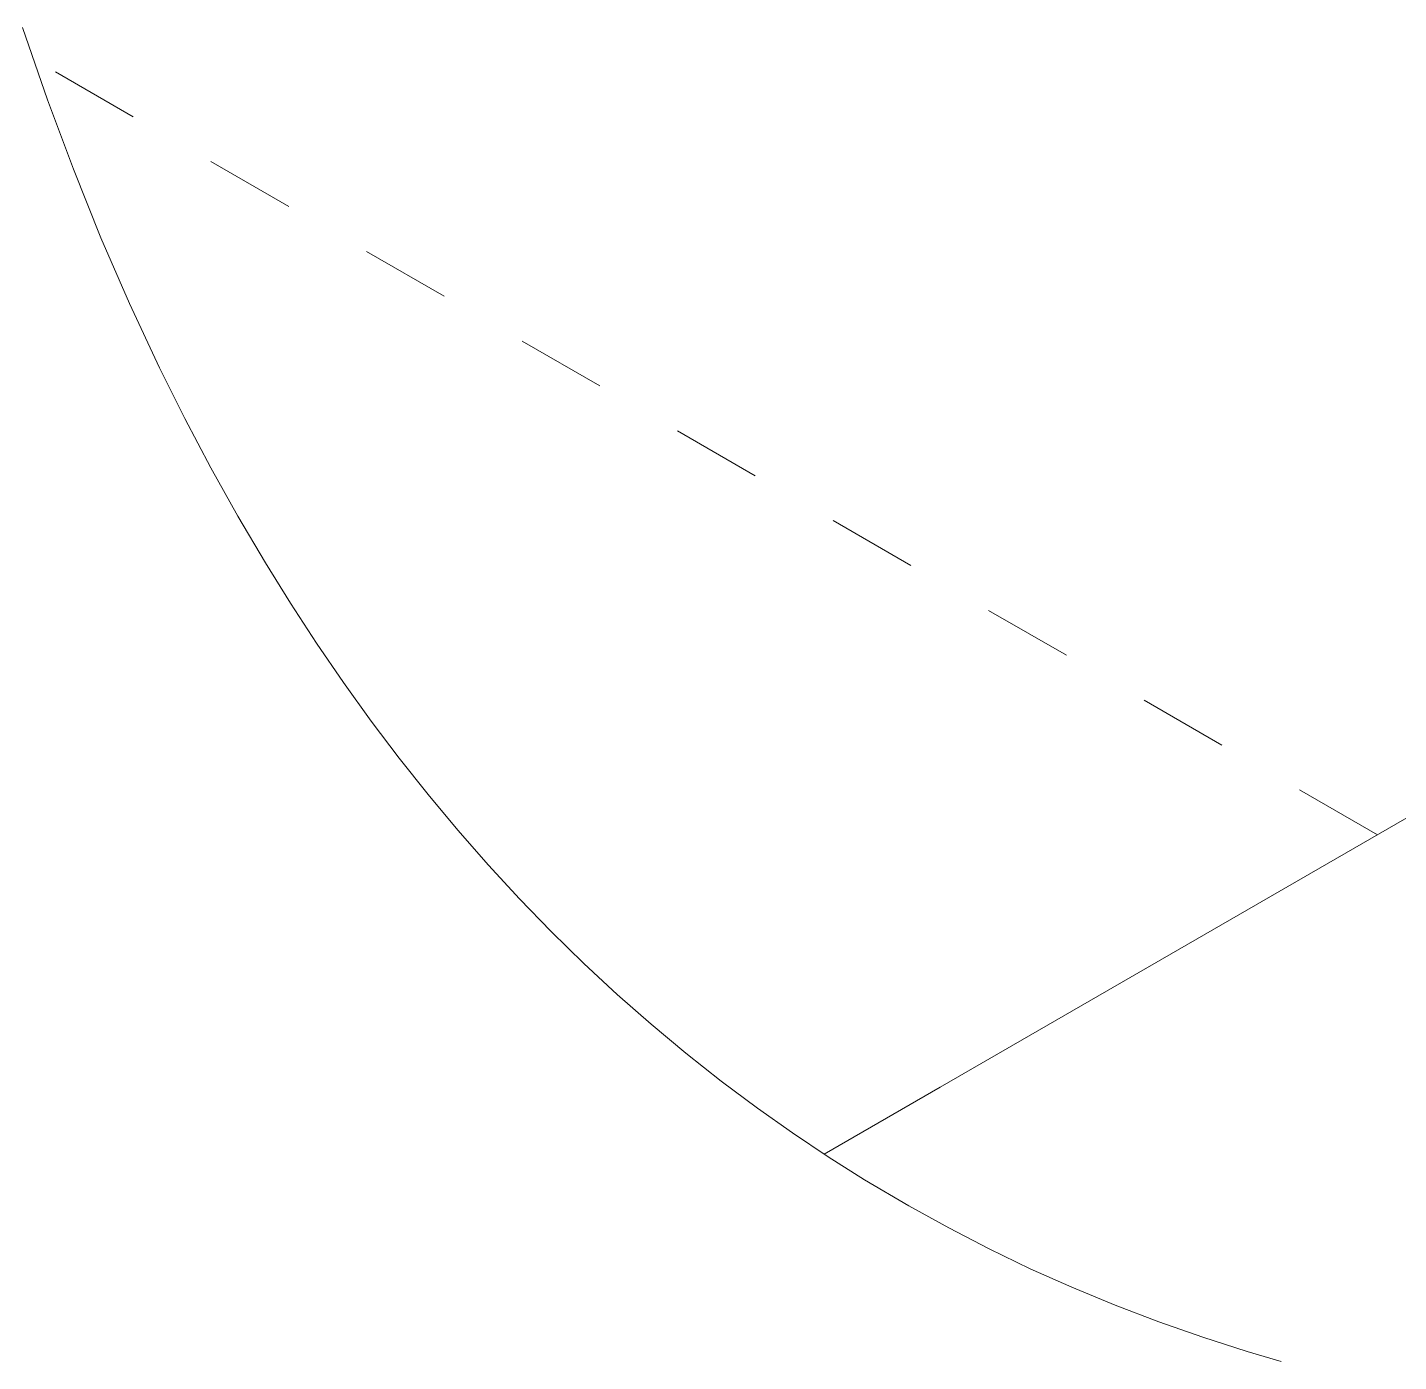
# Model space of a CAD drawing. Header units: inches. Extents: x -4 to 147, y -1 to 99.
# Drawn here: x 140.34 to 141.867, y 33.374 to 34.86 of the extents above; entities that cross this region are included whole.
import ezdxf

# ---------------------------------------------------------------- set-up
doc = ezdxf.new("R2010")
doc.units = ezdxf.units.IN
doc.linetypes.add('HIDDEN', pattern=[1.905, 1.27, -0.635])
doc.layers.add('ZANO_R', color=7, linetype='Continuous', lineweight=0)
doc.layers.add('ZANO_R_przerywana', color=250, linetype='HIDDEN', lineweight=0)

msp = doc.modelspace()

# ---------------------------------------------------------------- linework, layer by layer
at = {"layer": 'ZANO_R'}
for p, q in [((140.33426, 34.86009), (140.36198, 34.77928)), ((140.36198, 34.77928), (140.39073, 34.70202)), ((140.39073, 34.70202), (140.42149, 34.62554)), ((140.42149, 34.62554), (140.45312, 34.55265)), ((140.45312, 34.55265), (140.48674, 34.48065)), ((140.48674, 34.48065), (140.51483, 34.42428)), ((140.51483, 34.42428), (140.54384, 34.3693)), ((140.54384, 34.3693), (140.57375, 34.31571)), ((140.57375, 34.31571), (140.60456, 34.2635)), ((140.60456, 34.2635), (140.63253, 34.21847)), ((140.63253, 34.21847), (140.66151, 34.17408)), ((140.66151, 34.17408), (140.6915, 34.13035)), ((140.6915, 34.13035), (140.72245, 34.08732)), ((140.72245, 34.08732), (140.75366, 34.04601)), ((141.35601, 33.67943), (142.0381, 34.07324)), ((140.75366, 34.04601), (140.78587, 34.00546)), ((140.78587, 34.00546), (140.81905, 33.96571)), ((140.81905, 33.96571), (140.85317, 33.92677)), ((140.85317, 33.92677), (140.88761, 33.88941)), ((140.88761, 33.88941), (140.92301, 33.85294)), ((140.92301, 33.85294), (140.95933, 33.81738)), ((140.95933, 33.81738), (140.99654, 33.78278)), ((140.99654, 33.78278), (141.03423, 33.74954)), ((141.03423, 33.74954), (141.07281, 33.71731)), ((141.07281, 33.71731), (141.11224, 33.68613)), ((141.11224, 33.68613), (141.15247, 33.65602)), ((141.22673, 33.60479), (141.35601, 33.67943)), ((141.15247, 33.65602), (141.19153, 33.6284)), ((141.19153, 33.6284), (141.23131, 33.60181)), ((141.23131, 33.60181), (141.27177, 33.57627)), ((141.27177, 33.57627), (141.32112, 33.54707)), ((141.32112, 33.54707), (141.36558, 33.52254)), ((141.36558, 33.52254), (141.41072, 33.49923)), ((141.41072, 33.49923), (141.45649, 33.4772)), ((141.45649, 33.4772), (141.50285, 33.45645)), ((141.50285, 33.45645), (141.55088, 33.43655)), ((141.55088, 33.43655), (141.59946, 33.41796)), ((141.59946, 33.41796), (141.64853, 33.40073)), ((141.64853, 33.40073), (141.69805, 33.38486)), ((141.69805, 33.38486), (141.73594, 33.37369))]:
    msp.add_line(p, q, dxfattribs=at)
at = {"layer": 'ZANO_R_przerywana', "ltscale": 0.05}
msp.add_line((141.84302, 33.96061), (140.34605, 34.82488), dxfattribs=at)

doc.saveas('drawing.dxf')
